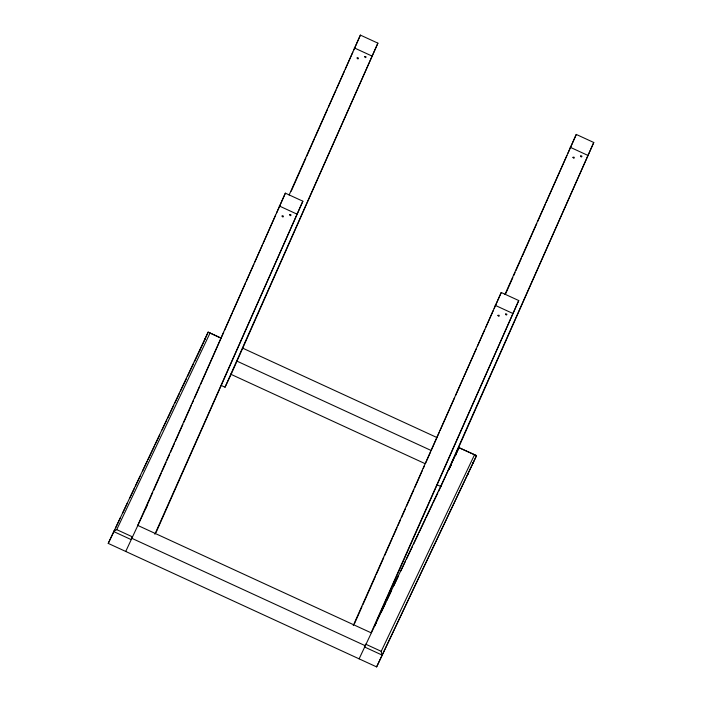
<?xml version="1.0" encoding="UTF-8"?>
<svg xmlns="http://www.w3.org/2000/svg" width="702" height="702" viewBox="0 0 702 702"><rect width="100%" height="100%" fill="white"/><g stroke="black" fill="none" stroke-linecap="round" stroke-linejoin="round"><path stroke-width="1.05" d="M359.108 658.845L458.941 447.665L476.535 455.624L376.614 666.9L108.231 543.401L208.143 332.125L220.788 337.934M202.86 344.041L208.143 332.125L220.7 338.039M125.728 551.456L147.28 505.186M137.811 525.21L285.363 193.164L302.86 201.211L156.081 532.449M145.226 509.389L152.764 492.374M153.65 490.373L161.188 473.359M162.074 471.358L166.067 462.355M166.953 460.354L169.612 454.352M170.507 452.351L174.491 443.339M175.377 441.339L182.924 424.324M183.81 422.323L191.348 405.317M192.234 403.308L193.559 400.307M194.454 398.306L199.772 386.302M200.658 384.301L223.719 332.257M224.605 330.256L232.143 313.25M233.029 311.249L245.446 283.222M246.332 281.221L253.87 264.215M254.765 262.206L262.302 245.2M263.189 243.199L275.605 215.172M276.491 213.171L285.363 193.164M289.119 195.024L360.389 35.1L377.895 43.155L231.107 374.394L225.026 387.206L221.139 385.416M291.216 191.216L305.844 158.187M306.73 156.186L314.268 139.171M315.163 137.171L327.58 109.152M328.466 107.152L336.004 90.137M336.89 88.136L344.428 71.13M345.314 69.121L352.852 52.115M353.738 50.114L360.389 35.1M154.87 534.257L302.86 201.211M225.026 387.206L377.895 43.155M353.246 625.543L501.237 292.497L518.743 300.553L374.614 625.789M354.449 623.736L361.986 606.721M362.881 604.72L375.298 576.702M376.184 574.701L383.722 557.686M384.608 555.686L392.146 538.671M393.032 536.67L397.025 527.667M397.911 525.666L400.57 519.664M401.456 517.664L405.449 508.652M406.335 506.651L413.873 489.636M414.759 487.636L422.297 470.63M423.192 468.62L424.517 465.619M425.403 463.618L430.73 451.614M431.616 449.613L439.154 432.599M440.04 430.598L454.677 397.569M455.563 395.568L463.101 378.562M463.987 376.562L476.404 348.534M477.29 346.534L484.828 329.528M485.714 327.518L493.252 310.512M494.138 308.511L501.237 292.497M505.001 294.357L576.272 134.433L593.769 142.488L451.605 463.32M505.317 294.55L512.855 277.544M513.741 275.535L515.075 272.534M515.961 270.533L521.279 258.529M522.165 256.528L536.802 223.499M537.688 221.499L545.226 204.484M546.112 202.483L566.953 155.449M567.848 153.448L576.272 134.433M371.191 632.599L518.743 300.553M593.769 142.488L440.9 486.547L437.013 484.757M448.762 469.726L450.982 464.724M455.51 455.519L459.029 447.569M376.614 666.9L476.535 455.624L458.941 447.665M199.982 349.868L200.158 349.456L199.912 350.017M455.809 454.51L455.563 455.054L455.852 454.466M108.231 543.401L114.786 529.58M115.725 527.606L120.411 517.743M122.753 512.802L127.439 502.939M129.782 497.999L134.459 488.136M135.398 486.161L140.084 476.289M142.427 471.358L147.113 461.486M148.052 459.512L154.142 446.683M155.081 444.708L159.758 434.836M162.101 429.905L166.786 420.033M167.725 418.067L173.815 405.229M174.754 403.264L179.44 393.392M180.379 391.418L186.469 378.589M187.399 376.614L193.498 363.785M194.428 361.811L202.395 345.033M116.716 529.624L132.274 536.784L131.011 539.531L113.513 531.475L116.716 529.624L210.003 333.117M374.57 626.281L376.447 622.332M381.133 612.46L385.819 602.588M386.749 600.622L391.435 590.751M393.778 585.819L398.464 575.947M400.807 571.007L405.493 561.144M406.432 559.169L412.522 546.34M413.46 544.366L418.146 534.494M419.076 532.52L425.166 519.691M426.105 517.716L432.195 504.887M433.134 502.913L437.82 493.05M438.759 491.075L441.102 486.135M449.061 469.357L451.044 465.189M381.221 651.333L365.663 644.173L364.399 646.919L381.897 654.975L381.221 651.333L474.499 454.826M354.308 47.911L371.814 55.967M570.182 147.253L587.688 155.309M279.273 205.976L296.779 214.031M495.156 305.309L512.653 313.364M242.444 348.043L437.092 437.609M237.355 361.319L431.01 450.43M230.493 374.105L425.14 463.68M137.689 525.386L371.068 632.783M131.599 538.206L364.987 645.594M282.072 216.04C282.941 218.691 284.617 214.961 282.072 216.04M289.672 214.751C290.531 217.401 292.216 213.662 289.672 214.751M357.107 57.976C357.976 60.626 359.652 56.897 357.107 57.976M364.707 56.686C365.567 59.337 367.243 55.607 364.707 56.686M497.955 315.373C498.815 318.024 500.491 314.294 497.955 315.373M505.545 314.084C506.414 316.734 508.09 313.004 505.545 314.084M572.981 157.318C573.85 159.959 575.526 156.23 572.981 157.318M580.58 156.028C581.449 158.67 583.125 154.94 580.58 156.028M204.703 339.557L205.212 338.461L204.703 339.557M450.535 465.996L450.982 465.057L450.535 465.996M468.041 474.052L468.55 472.955L468.041 474.052M473.095 463.057L473.604 461.96L473.095 463.057"/></g></svg>
